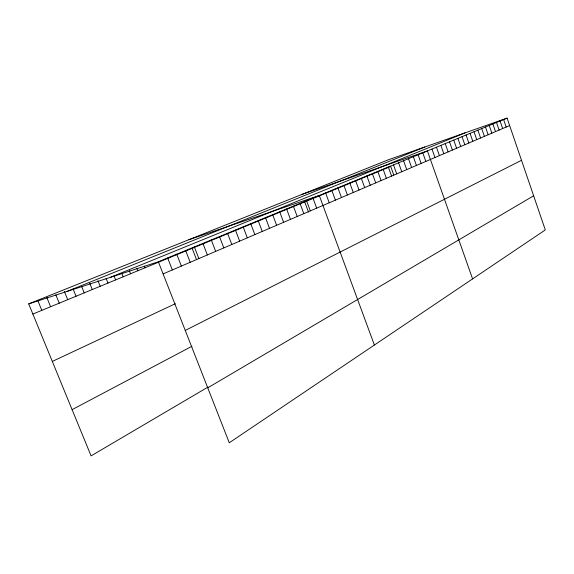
<?xml version="1.0" encoding="UTF-8"?>
<svg xmlns="http://www.w3.org/2000/svg" width="574" height="574" viewBox="0 0 574 574"><rect width="100%" height="100%" fill="white"/><g stroke="black" fill="none" stroke-linecap="round" stroke-linejoin="round"><path stroke-width="0.86" d="M208.003 387.07L91.079 455.885L28.7 303.883L388.325 159.802L507.093 118.115L545.3 229.93L229.27 442.762L158.345 261.758L28.7 303.883M207.745 387.845L533.633 195.784M72.102 409.649L192.003 346.237M185.251 330.43L521.508 160.297M52.313 361.426L175.35 303.725M163.102 273.898L509.64 125.555M32.869 314.05L390.707 166.446L393.778 175.013M158.345 261.758L507.093 118.115M110.466 277.314L465.026 132.881M66.677 291.542L424.753 147.016M301.938 194.414L427.415 150.933L472.589 278.899M188.817 239.731L319.273 195.476L374.384 345.039M46.831 297.511L50.598 306.738M37.69 300.281L41.809 310.362M55.865 294.921L59.222 303.18M73.077 288.937L76.033 296.241M64.381 291.492L67.703 299.678M89.702 283.154L92.27 289.547M81.623 286.419L84.22 292.869M97.967 280.729L100.185 286.283M114.068 276.015L115.625 279.911M106.082 278.354L107.969 283.068M129.337 270.684L130.556 273.755M121.925 273.712L123.152 276.812M136.856 268.252L137.839 270.749M144.361 266.142L145.014 267.793M167.637 257.927L172.329 269.952M176.727 254.182L181.362 266.085M194.364 246.92L198.869 258.587M192.154 248.348L196.523 259.642M185.639 250.515L190.209 262.296M202.909 243.398L207.358 254.956M219.49 236.574L223.824 247.903M211.282 239.954L215.673 251.39M235.419 230.009L239.652 241.13M227.534 233.259L231.817 244.481M243.154 226.823L247.329 237.844M258.178 220.638L262.261 231.451M250.738 223.702L254.863 234.615M272.643 214.676L276.625 225.302M265.475 217.632L269.507 228.352M286.577 208.943L290.473 219.376M279.674 211.784L283.613 222.31M300.008 203.411L303.818 213.664M293.35 206.152L297.203 216.491M312.966 198.073L316.69 208.154M306.545 200.713L310.312 210.88M304.722 201.912L308.482 212.071M325.594 192.871L329.232 202.78M337.892 187.806L341.458 197.549M331.794 190.317L335.403 200.139M349.774 182.912L353.268 192.491M343.883 185.337L347.413 195.002M366.858 175.874L370.237 185.23M361.261 178.184L364.677 187.612M355.564 180.523L359.023 190.03M377.778 171.375L381.093 180.58M372.361 173.606L375.712 182.884M393.506 164.903L396.72 173.893M388.347 167.027L391.597 176.089M383.102 169.179L386.388 178.313M403.572 160.749L406.729 169.61M398.578 162.808L401.764 171.734M418.102 154.772L421.165 163.425M413.33 156.731L416.43 165.456M408.494 158.725L411.615 167.515M431.971 149.061L434.956 157.527M422.794 152.835L425.829 161.43M445.23 143.593L448.129 151.88M440.875 145.387L443.802 153.739M436.455 147.209L439.411 155.619M457.916 138.37L460.743 146.485M453.747 140.092L456.603 148.257M449.521 141.828L452.398 150.058M470.063 133.369L472.818 141.312M466.074 135.012L468.85 143.012M462.02 136.677L464.825 144.734M485.482 127.019L488.151 134.754M481.708 128.569L484.399 136.361M477.884 130.147L480.589 137.99M474.002 131.747L476.736 139.64M496.51 122.477L499.115 130.061M492.887 123.97L495.506 131.604M489.213 125.484L491.853 133.168M503.613 119.55L506.175 127.033M500.083 120.999L502.666 128.54"/></g></svg>
